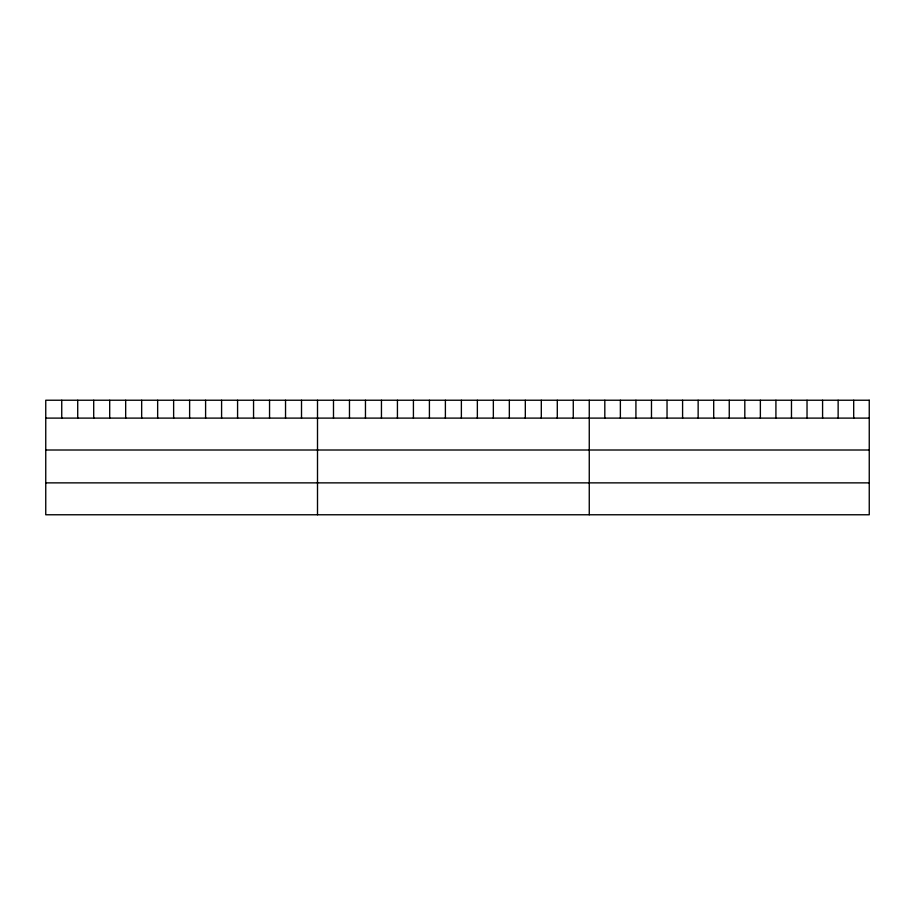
<?xml version="1.0" encoding="UTF-8"?>
<svg xmlns="http://www.w3.org/2000/svg" width="915" height="915" viewBox="0 0 915 915"><rect width="100%" height="100%" fill="white"/><g stroke="black" fill="none" stroke-linecap="round" stroke-linejoin="round"><path stroke-width="1.37" d="M45.75 418.109L869.25 418.109M45.75 450.008L869.25 450.008M45.75 482.868L869.25 482.868M853.695 400.232L853.695 418.109M838.14 400.232L838.14 418.109M822.585 400.232L822.585 418.109M807.03 400.232L807.03 418.109M791.475 400.232L791.475 418.109M775.92 400.232L775.92 418.109M760.365 400.232L760.365 418.109M744.81 400.232L744.81 418.109M729.255 400.232L729.255 418.109M713.7 400.232L713.7 418.109M698.145 400.232L698.145 418.109M682.59 400.232L682.59 418.109M667.035 400.232L667.035 418.109M651.48 400.232L651.48 418.109M635.925 400.232L635.925 418.109M620.37 400.232L620.37 418.109M604.815 400.232L604.815 418.109M589.26 400.232L589.26 514.768M573.27 400.232L573.27 418.109M557.292 400.232L557.292 418.109M541.303 400.232L541.303 418.109M525.313 400.232L525.313 418.109M509.335 400.232L509.335 418.109M493.345 400.232L493.345 418.109M477.356 400.232L477.356 418.109M461.377 400.232L461.377 418.109M445.388 400.232L445.388 418.109M429.41 400.232L429.41 418.109M413.42 400.232L413.42 418.109M397.43 400.232L397.43 418.109M381.452 400.232L381.452 418.109M365.462 400.232L365.462 418.109M349.473 400.232L349.473 418.109M333.495 400.232L333.495 418.109M317.505 400.232L317.505 514.768M301.515 400.232L301.515 418.109M285.537 400.232L285.537 418.109M269.548 400.232L269.548 418.109M253.558 400.232L253.558 418.109M237.58 400.232L237.58 418.109M221.59 400.232L221.59 418.109M205.601 400.232L205.601 418.109M189.622 400.232L189.622 418.109M173.633 400.232L173.633 418.109M157.655 400.232L157.655 418.109M141.665 400.232L141.665 418.109M125.675 400.232L125.675 418.109M109.697 400.232L109.697 418.109M93.707 400.232L93.707 418.109M77.718 400.232L77.718 418.109M61.74 400.232L61.74 418.109M869.25 400.232L45.75 400.232L45.75 514.768L869.25 514.768L869.25 400.232"/></g></svg>
